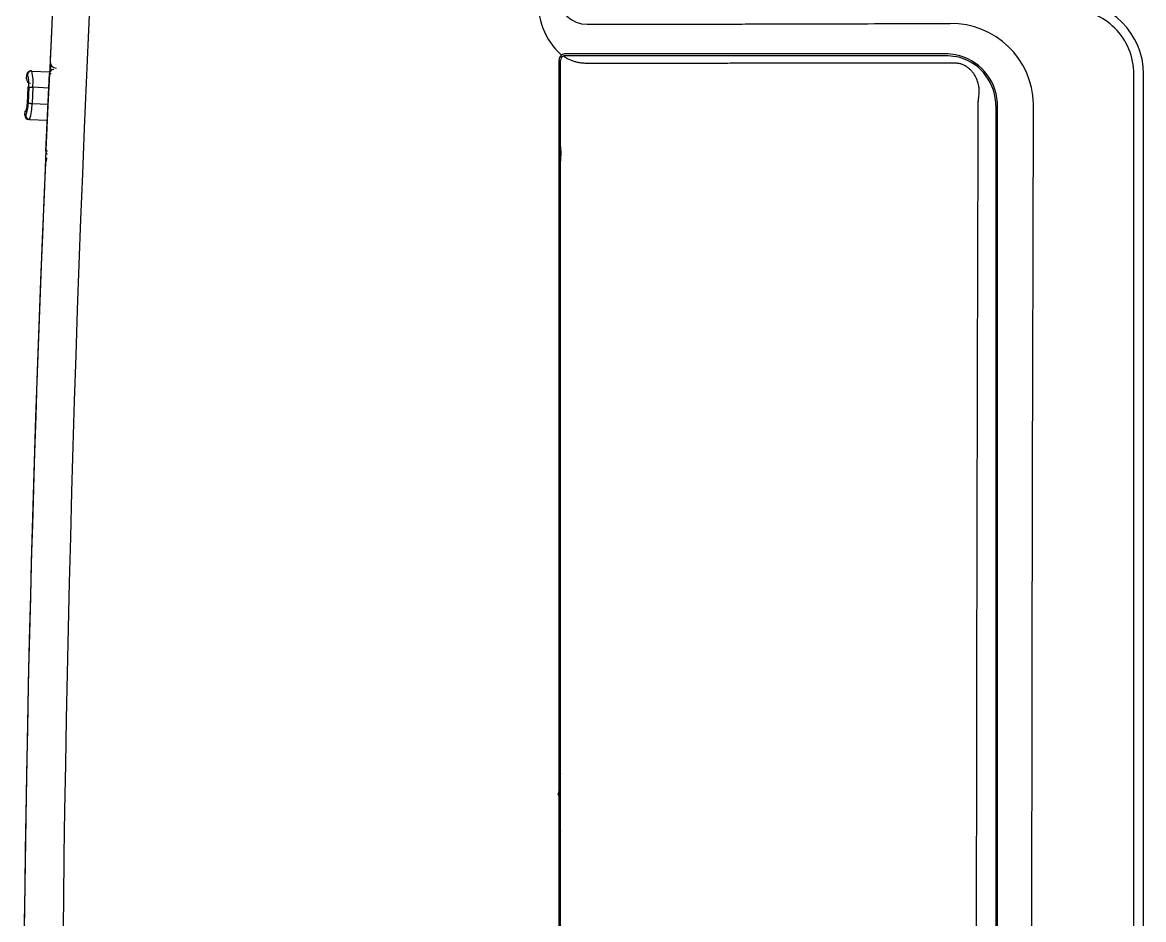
# Model space of a CAD drawing. Header units: millimetres. Extents: x 0 to 356400, y 0 to 68257.
# Drawn here: x 66625.2 to 66630.75, y 6876.16 to 6880.6 of the extents above; entities that cross this region are included whole.
import ezdxf

# ---------------------------------------------------------------- set-up
doc = ezdxf.new("R2010")
doc.units = ezdxf.units.MM
doc.header["$LTSCALE"] = 75
doc.layers.add('8', color=8, linetype='Continuous')

# ---------------------------------------------------------------- blocks, each defined once
blk = doc.blocks.new('G$C7369CDF7')
at = {"layer": '8'}
for p, q in [((12170.09, 50392.38), (12170.1, 50392.18)), ((12232.69, 50392.38), (12232.69, 50392.18)), ((12240.69, 50392.38), (12240.69, 50392.18)), ((12244.64, 50392.18), (12244.69, 50392.38)), ((12246.76, 50392.38), (12246.71, 50392.18)), ((12247.12, 50392.18), (12247.18, 50392.38)), ((12252.29, 50392.38), (12251.28, 50392.27)), ((12253.55, 50392.2), (12252.29, 50392.38)), ((12255.2, 50392.38), (12255.94, 50392.18)), ((12257.86, 50392.08), (12256.74, 50392.38)), ((12257.9, 50392.23), (12257.94, 50392.35)), ((12272.89, 50392.25), (12272.5, 50392.39)), ((12253.57, 50392.19), (12253.55, 50392.2)), ((12257.86, 50392.08), (12257.87, 50392.12)), ((12257.87, 50392.12), (12257.9, 50392.23)), ((12168.41, 50327.04), (12168.51, 50329.23)), ((12178.3, 50328.79), (12168.71, 50329.23)), ((12170.51, 50329.14), (12170.42, 50327.16)), ((12172.41, 50327.07), (12172.51, 50329.05)), ((12174.4, 50326.76), (12174.5, 50328.95)), ((12170.41, 50327.08), (12170.42, 50327.16)), ((12170.42, 50327.16), (12172.41, 50327.07)), ((12168.88, 50326.47), (12168.89, 50326.52)), ((12168.88, 50326.43), (12168.88, 50326.47)), ((12168.88, 50326.42), (12168.88, 50326.43)), ((12169.38, 50326.39), (12168.88, 50326.42)), ((12168.88, 50326.42), (12168.88, 50326.42)), ((12170.39, 50326.58), (12170.37, 50326.58)), ((12170.39, 50326.69), (12170.4, 50326.73)), ((12170.39, 50326.67), (12170.39, 50326.69)), ((12170.39, 50326.67), (12172.39, 50326.58)), ((12172.39, 50326.49), (12170.39, 50326.58)), ((12172.39, 50326.49), (12170.39, 50326.58)), ((12170.39, 50326.58), (12170.39, 50326.58)), ((12170.4, 50326.84), (12170.41, 50326.91)), ((12170.4, 50326.78), (12170.4, 50326.84)), ((12170.4, 50326.73), (12170.4, 50326.78)), ((12170.41, 50326.99), (12170.41, 50327.08)), ((12170.41, 50326.91), (12170.41, 50326.99)), ((12172.39, 50326.64), (12172.4, 50326.69)), ((12172.39, 50326.6), (12172.39, 50326.64)), ((12172.39, 50326.58), (12172.39, 50326.6)), ((12172.41, 50326.49), (12172.39, 50326.49)), ((12172.4, 50326.82), (12172.41, 50326.9)), ((12172.4, 50326.75), (12172.4, 50326.82)), ((12172.4, 50326.69), (12172.4, 50326.75)), ((12172.41, 50326.98), (12172.41, 50327.07)), ((12172.41, 50326.9), (12172.41, 50326.98)), ((12173.38, 50326.26), (12173.38, 50326.31)), ((12173.38, 50326.22), (12173.38, 50326.26)), ((12173.38, 50326.21), (12173.38, 50326.22)), ((12173.87, 50326.18), (12173.38, 50326.21)), ((12173.38, 50326.21), (12173.38, 50326.21)), ((12173.88, 50326.2), (12173.87, 50326.18)), ((12173.87, 50326.18), (12173.87, 50326.18)), ((12173.88, 50326.29), (12173.88, 50326.23)), ((12173.88, 50326.23), (12173.88, 50326.2))]:
    blk.add_line(p, q, dxfattribs=at)
for centre, radius, start, end in [((12168.79, 50455.4), 9.03, 90.182, 180.1773), ((12168.79, 50455.23), 8.01, 90.0386, 180.0539), ((12172.71, 50440.66), 10.17, 91.3133, 180.8134), ((12172.69, 50439.98), 6.4, 93.6146, 169.0483), ((12172.69, 50439.98), 6.2, 93.7585, 168.6305), ((12159.1, 50395.61), 3.52, 271.1151, 1.0894), ((12160.07, 50398.11), 8.48, 263.4182, 318.6573), ((12167.09, 50392.98), 0.8, 215.914, 270.0015), ((12167.09, 50392.98), 0.6, 209.0891, 270.0009), ((12310.29, 53551.69), 3220.99, 266.8017, 273.1983), ((12310.29, 53325.88), 3000, 266.63444, 273.36556), ((12167.25, 50330.09), 0.801, 267.3199, 357.2862), ((12168.73, 50329.73), 0.5, 177.3655, 267.3589), ((12178.35, 50329.21), 0.424, 263.5302, 323.5474), ((12310.29, 53325.98), 3000.1, 267.50723, 272.97308), ((12169.74, 50321.73), 5.47, 82.8533, 104.0302), ((12168.9, 50326.92), 0.5, 177.339, 267.339), ((12168.91, 50327.02), 0.499, 177.4893, 267.4901), ((12169.99, 50323.06), 3.63, 83.6088, 107.7066), ((12169.4, 50326.89), 0.5, 267.339, 357.339), ((12172.54, 50323.35), 3.23, 65.4522, 92.5887), ((12172.43, 50323.9), 2.59, 68.5661, 91.0023), ((12172.59, 50321.6), 5.47, 70.6485, 91.8241), ((12173.9, 50326.68), 0.5, 267.339, 357.339), ((12173.9, 50326.79), 0.499, 267.189, 357.1864)]:
    blk.add_arc(centre, radius, start, end, dxfattribs=at)
for points, knots in [([(12451.81, 50464.43), (12428.35, 50464.42), (12381.18, 50464.41), (12310.29, 50464.41), (12239.39, 50464.41), (12192.23, 50464.42), (12168.76, 50464.43)], [0, 0, 0, 0, 0.248765, 0.5, 0.75123, 1, 1, 1, 1]), ([(12451.79, 50463.24), (12428.2, 50463.23), (12381.04, 50463.22), (12310.29, 50463.22), (12239.53, 50463.22), (12192.37, 50463.23), (12168.79, 50463.24)], [0, 0, 0, 0, 0.250026, 0.5, 0.749974, 1, 1, 1, 1]), ([(12448.1, 50450.84), (12445.8, 50450.83), (12441.21, 50450.82), (12434.32, 50450.79), (12427.43, 50450.78), (12420.53, 50450.76), (12413.64, 50450.74), (12406.75, 50450.72), (12399.86, 50450.71), (12392.97, 50450.69), (12386.08, 50450.68), (12379.19, 50450.67), (12372.3, 50450.66), (12365.41, 50450.65), (12358.52, 50450.64), (12351.63, 50450.63), (12344.74, 50450.63), (12337.85, 50450.62), (12330.96, 50450.62), (12324.07, 50450.61), (12317.18, 50450.61), (12310.29, 50450.61), (12303.4, 50450.61), (12296.5, 50450.61), (12289.61, 50450.62), (12282.72, 50450.62), (12275.83, 50450.63), (12268.94, 50450.63), (12262.05, 50450.64), (12255.16, 50450.65), (12248.27, 50450.66), (12241.38, 50450.67), (12234.49, 50450.68), (12227.6, 50450.69), (12220.71, 50450.71), (12213.82, 50450.72), (12206.93, 50450.74), (12200.04, 50450.76), (12193.15, 50450.78), (12186.26, 50450.79), (12179.37, 50450.82), (12174.77, 50450.83), (12172.48, 50450.84)], [0, 0, 0, 0, 0.025006, 0.050012, 0.075016, 0.10002, 0.125023, 0.150025, 0.175026, 0.200027, 0.225027, 0.250026, 0.275025, 0.300023, 0.325021, 0.350019, 0.375016, 0.400013, 0.42501, 0.450007, 0.475003, 0.5, 0.524997, 0.549993, 0.57499, 0.599987, 0.624984, 0.649981, 0.674979, 0.699977, 0.724975, 0.749974, 0.774973, 0.799973, 0.824974, 0.849975, 0.874977, 0.89998, 0.924984, 0.949988, 0.974994, 1, 1, 1, 1]), ([(12172.69, 50446.38), (12172.62, 50446.38), (12172.48, 50446.38), (12172.35, 50446.37), (12172.28, 50446.37)], [0, 0, 0, 0, 0.500164, 1, 1, 1, 1]), ([(12447.89, 50446.38), (12445.48, 50446.38), (12440.67, 50446.38), (12433.46, 50446.38), (12426.24, 50446.38), (12419.02, 50446.38), (12411.8, 50446.38), (12404.57, 50446.38), (12397.33, 50446.38), (12390.1, 50446.38), (12382.86, 50446.38), (12375.62, 50446.38), (12368.37, 50446.38), (12361.12, 50446.38), (12353.87, 50446.38), (12346.62, 50446.38), (12339.36, 50446.38), (12332.09, 50446.38), (12324.83, 50446.38), (12317.56, 50446.38), (12308.1, 50446.38), (12296.47, 50446.38), (12282.67, 50446.38), (12268.88, 50446.38), (12255.1, 50446.38), (12241.33, 50446.38), (12227.58, 50446.38), (12213.84, 50446.38), (12200.11, 50446.38), (12186.39, 50446.38), (12177.25, 50446.38), (12172.69, 50446.38)], [0, 0, 0, 0, 0.026208, 0.052428, 0.078659, 0.104903, 0.131159, 0.157427, 0.183706, 0.209998, 0.236302, 0.262617, 0.288945, 0.315285, 0.341637, 0.368001, 0.394376, 0.420764, 0.447164, 0.473576, 0.5, 0.550195, 0.600347, 0.650455, 0.70052, 0.750542, 0.80052, 0.850455, 0.900346, 0.950195, 1, 1, 1, 1]), ([(12172.69, 50446.18), (12218.54, 50446.18), (12264.41, 50446.18), (12356.16, 50446.18), (12402.03, 50446.18), (12447.89, 50446.18)], [0, 0, 0, 0, 0.5, 0.5, 1, 1, 1, 1]), ([(12172.25, 50444.01), (12172.23, 50444.01), (12172.12, 50444.01), (12171.86, 50444.03), (12171.44, 50444.1), (12171.02, 50444.13), (12170.62, 50444.12), (12170.27, 50444.08), (12169.76, 50443.96), (12169.27, 50443.77), (12168.81, 50443.5), (12168.49, 50443.26), (12168.2, 50442.99), (12167.99, 50442.73), (12167.83, 50442.5), (12167.73, 50442.31), (12167.64, 50442.13), (12167.56, 50441.94), (12167.51, 50441.76), (12167.47, 50441.57), (12167.45, 50441.39), (12167.45, 50441.28), (12167.44, 50441.22)], [0, 0, 0, 0, 0.012203, 0.050461, 0.125015, 0.213038, 0.249993, 0.314877, 0.374995, 0.499839, 0.562351, 0.624862, 0.688973, 0.749874, 0.785146, 0.819144, 0.851947, 0.883623, 0.914225, 0.943798, 0.972379, 1, 1, 1, 1]), ([(12448.32, 50444.01), (12446, 50444), (12441.32, 50443.98), (12434.28, 50443.96), (12427.15, 50443.94), (12419.93, 50443.92), (12412.64, 50443.91), (12405.26, 50443.89), (12397.79, 50443.87), (12390.25, 50443.86), (12382.62, 50443.84), (12374.91, 50443.83), (12367.12, 50443.82), (12359.25, 50443.81), (12351.29, 50443.8), (12343.25, 50443.79), (12335.12, 50443.79), (12326.92, 50443.78), (12318.63, 50443.78), (12308.07, 50443.78), (12295.37, 50443.78), (12280.63, 50443.79), (12266.15, 50443.8), (12251.95, 50443.82), (12238.01, 50443.84), (12224.34, 50443.87), (12210.94, 50443.9), (12197.81, 50443.93), (12184.94, 50443.97), (12176.45, 50443.99), (12172.25, 50444.01)], [0, 0, 0, 0, 0.025237, 0.050773, 0.076608, 0.102742, 0.129175, 0.155906, 0.182937, 0.210266, 0.237895, 0.265822, 0.294048, 0.322573, 0.351397, 0.38052, 0.409941, 0.439662, 0.469682, 0.5, 0.554358, 0.607747, 0.660168, 0.711621, 0.762105, 0.811621, 0.860168, 0.907747, 0.954358, 1, 1, 1, 1]), ([(12167.44, 50441.22), (12167.44, 50440.25), (12167.44, 50437.98), (12167.44, 50433.44), (12167.43, 50427.6), (12167.43, 50421.78), (12167.44, 50417.24), (12167.45, 50414.97), (12167.45, 50413.97)], [0, 0, 0, 0, 0.1069046, 0.2500002, 0.5, 0.7499996, 0.8909346, 1, 1, 1, 1]), ([(12162.6, 50413.35), (12162.6, 50414.34), (12162.59, 50416.6), (12162.58, 50421.14), (12162.57, 50426.95), (12162.55, 50432.38), (12162.55, 50436.09), (12162.54, 50438.14), (12162.54, 50439.5), (12162.53, 50440.31), (12162.53, 50440.52)], [0, 0, 0, 0, 0.108744, 0.250001, 0.5, 0.75, 0.85, 0.91, 0.977019, 1, 1, 1, 1]), ([(12166.29, 50439.98), (12166.29, 50435.65), (12166.29, 50431.31), (12166.29, 50422.63), (12166.29, 50418.29), (12166.29, 50413.95)], [0, 0, 0, 0, 0.5, 0.5, 1, 1, 1, 1]), ([(12166.49, 50413.96), (12166.49, 50418.3), (12166.49, 50422.64), (12166.49, 50431.31), (12166.49, 50435.65), (12166.49, 50439.98)], [0, 0, 0, 0, 0.5, 0.5, 1, 1, 1, 1]), ([(12162.63, 50395.68), (12162.63, 50395.93), (12162.63, 50396.44), (12162.63, 50397.22), (12162.62, 50398.02), (12162.62, 50398.86), (12162.62, 50399.73), (12162.62, 50400.63), (12162.62, 50401.57), (12162.62, 50402.53), (12162.62, 50403.52), (12162.61, 50404.75), (12162.61, 50406.56), (12162.61, 50408.86), (12162.6, 50411.24), (12162.6, 50412.71), (12162.6, 50413.35)], [0, 0, 0, 0, 0.04219, 0.086134, 0.131805, 0.179204, 0.228336, 0.279202, 0.331801, 0.386134, 0.442201, 0.500002, 0.594795, 0.750001, 0.890819, 1, 1, 1, 1]), ([(12166.29, 50413.95), (12166.29, 50410.96), (12166.29, 50407.97), (12166.29, 50401.98), (12166.29, 50398.98), (12166.29, 50395.97)], [0, 0, 0, 0, 0.5, 0.5, 1, 1, 1, 1]), ([(12167.45, 50413.97), (12167.46, 50413.56), (12167.46, 50412.65), (12167.46, 50411.15), (12167.46, 50409.14), (12167.47, 50407.06), (12167.47, 50404.5), (12167.48, 50401.86), (12167.48, 50398.86), (12167.48, 50396.92), (12167.48, 50395.98)], [0, 0, 0, 0, 0.0692312, 0.1525648, 0.2500009, 0.4052223, 0.5000012, 0.6774785, 0.8441439, 1, 1, 1, 1]), ([(12166.29, 50395.97), (12166.29, 50395.47), (12166.29, 50394.97), (12166.29, 50393.98), (12166.29, 50393.48), (12166.29, 50392.98)], [0, 0, 0, 0, 0.5, 0.5, 1, 1, 1, 1]), ([(12166.49, 50392.98), (12166.49, 50393.23), (12166.49, 50393.48), (12166.49, 50393.98), (12166.49, 50394.23), (12166.49, 50394.98), (12166.49, 50395.47), (12166.49, 50395.97)], [0, 0, 0, 0, 0.25, 0.25, 0.5, 0.5, 1, 1, 1, 1]), ([(12167.48, 50395.98), (12167.48, 50395.92), (12167.48, 50395.78), (12167.47, 50395.56), (12167.46, 50395.33), (12167.44, 50395.1), (12167.42, 50394.89), (12167.37, 50394.6), (12167.29, 50394.26), (12167.16, 50393.84), (12166.99, 50393.44), (12166.82, 50393.09), (12166.67, 50392.84), (12166.58, 50392.72), (12166.56, 50392.69)], [0, 0, 0, 0, 0.050452, 0.124998, 0.192008, 0.250001, 0.325354, 0.374995, 0.500039, 0.624992, 0.750014, 0.874983, 0.963927, 1, 1, 1, 1]), ([(12176.96, 50392.18), (12177.17, 50392.24), (12177.98, 50392.47), (12178.87, 50392.4), (12179.54, 50392.36)], [0, 0, 0, 0, 0.257029, 1, 1, 1, 1]), ([(12167.58, 50329.37), (12167.67, 50329.37), (12167.89, 50329.37), (12168.29, 50329.36), (12168.52, 50329.35)], [0, 0, 0, 0, 0.426694, 1, 1, 1, 1]), ([(12168.71, 50329.23), (12168.71, 50329.23), (12168.71, 50329.24), (12168.71, 50329.28), (12168.72, 50329.35), (12168.72, 50329.4), (12168.72, 50329.43)], [0, 0, 0, 0, 0.249989, 0.500012, 0.750012, 1, 1, 1, 1]), ([(12178.31, 50328.99), (12178.31, 50328.96), (12178.31, 50328.91), (12178.3, 50328.84), (12178.3, 50328.8), (12178.3, 50328.79), (12178.3, 50328.79)], [0, 0, 0, 0, 0.2499879, 0.4999875, 0.750012, 1, 1, 1, 1]), ([(12179.44, 50328.83), (12179.46, 50328.82), (12179.56, 50328.74), (12179.69, 50328.73), (12179.8, 50328.72)], [0, 0, 0, 0, 0.165523, 1, 1, 1, 1])]:
    blk.add_open_spline(points, degree=3, knots=knots, dxfattribs=at)
for points, degree in [([(12172.69, 50446.18), (12172.55, 50446.18), (12172.41, 50446.18), (12172.28, 50446.17)], 3), ([(12166.4, 50441.2), (12166.32, 50440.79), (12166.29, 50440.39), (12166.29, 50439.98)], 3), ([(12166.49, 50439.98), (12166.49, 50440.39), (12166.53, 50440.8), (12166.61, 50441.2)], 3), ([(12166.49, 50395.97), (12166.49, 50401.98), (12166.49, 50407.98), (12166.49, 50413.96)], 3), ([(12166.29, 50392.98), (12166.29, 50392.81), (12166.34, 50392.65), (12166.44, 50392.51)], 3), ([(12166.56, 50392.69), (12166.51, 50392.78), (12166.49, 50392.88), (12166.49, 50392.98)], 3), ([(12453.49, 50392.38), (12358.02, 50392.38), (12262.55, 50392.38), (12167.09, 50392.38)], 3), ([(12172.59, 50392.18), (12172.77, 50392.38)], 1), ([(12173.27, 50392.18), (12173.29, 50392.38)], 1), ([(12232.67, 50392.18), (12232.67, 50392.38)], 1), ([(12260.67, 50392.38), (12260.8, 50392.18)], 1), ([(12262.25, 50392.18), (12262.35, 50392.38)], 1), ([(12265.18, 50392.18), (12265.35, 50392.38)], 1), ([(12267.25, 50392.38), (12266.97, 50392.18)], 1), ([(12267.82, 50392.18), (12268.1, 50392.38)], 1), ([(12167.09, 50392.18), (12262.55, 50392.18), (12358.02, 50392.18), (12453.49, 50392.18)], 3), ([(12164.07, 50329.46), (12167.21, 50329.29)], 1), ([(12179.13, 50328.86), (12179.44, 50328.83)], 1)]:
    blk.add_open_spline(points, degree=degree, dxfattribs=at)

msp = doc.modelspace()

# ---------------------------------------------------------------- block references
at = {"xscale": 0.04000000000000001, "yscale": 0.04000000000000001, "zscale": 0.04000000000000001, "rotation": 270}
msp.add_blockref('G$C7369CDF7', (64612.169, 7367.0912), dxfattribs=at)

doc.saveas('drawing.dxf')
